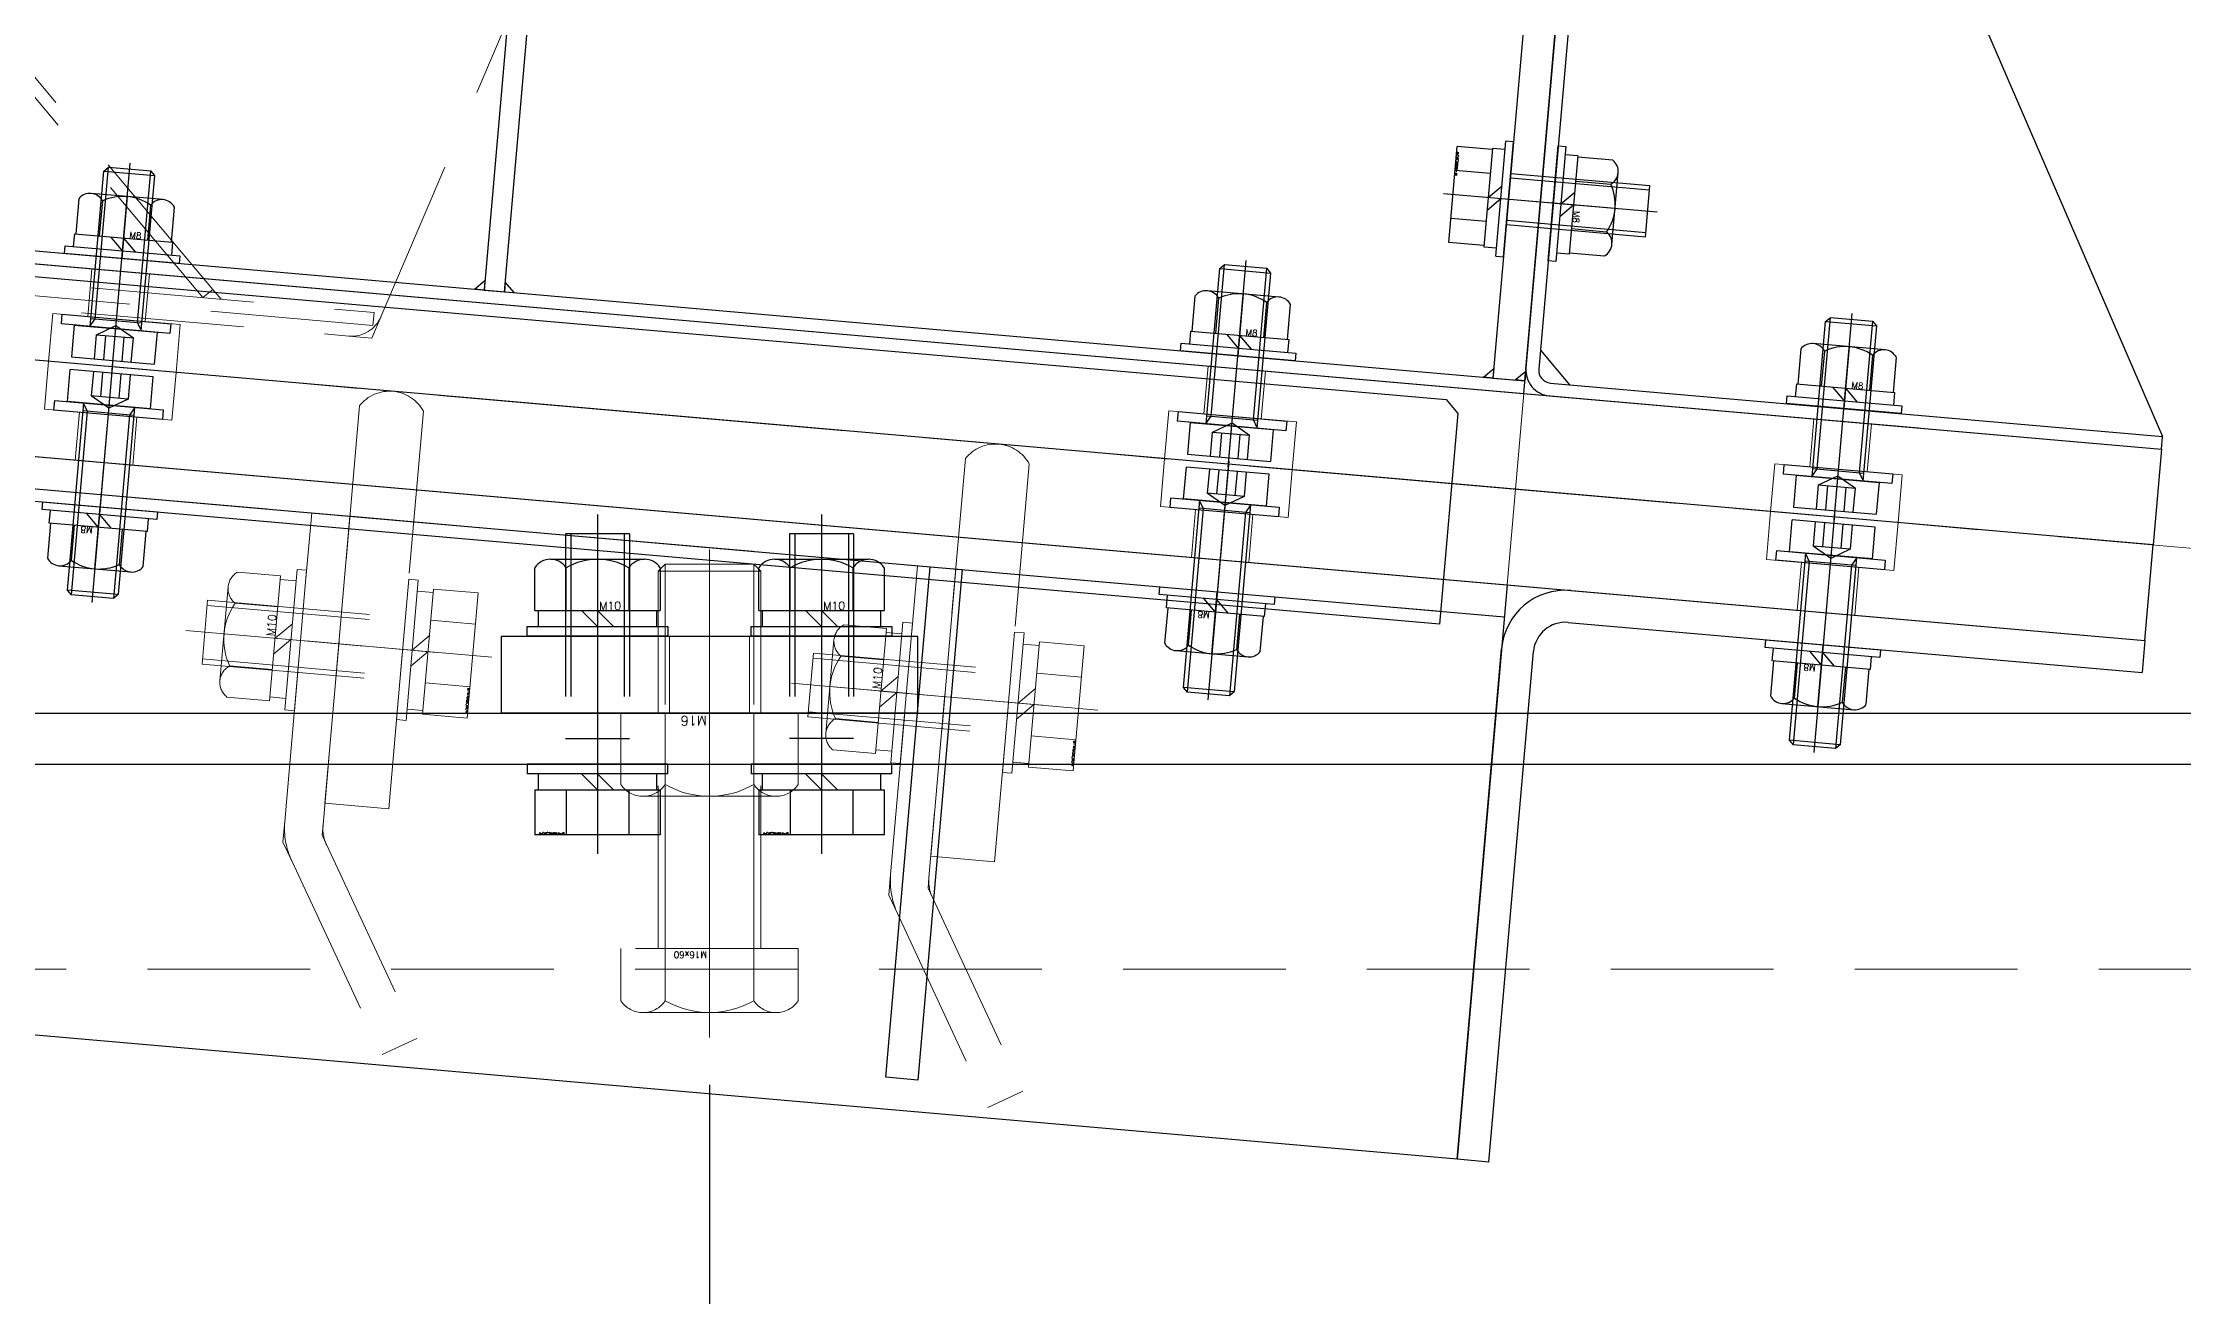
# Model space of a CAD drawing. Header units: millimetres. Extents: x -8731 to 85711, y -14522 to 31379.
# Drawn here: x 72689.8 to 73024.1, y 1206.6 to 1402.3 of the extents above; entities that cross this region are included whole.
import ezdxf
from ezdxf import colors
from ezdxf.entities.mleader import LeaderData, LeaderLine
from ezdxf.enums import TextEntityAlignment as Align
from ezdxf.math import Vec2, Vec3

# ---------------------------------------------------------------- set-up
doc = ezdxf.new("R2010")
doc.units = ezdxf.units.MM
doc.header["$LTSCALE"] = 4
doc.header["$PDMODE"] = 99
doc.header["$PDSIZE"] = 1
for name, pattern in [('CENTER2', [28.575, 19.05, -3.175, 3.175, -3.175]), ('HIDDEN', [9.525, 6.35, -3.175]), ('PHANTOM2', [31.75, 15.875, -3.175, 3.175, -3.175, 3.175, -3.175])]:
    doc.linetypes.add(name, pattern=pattern)
for name, color, linetype, lineweight in [('04_HIDDEN', 2, 'HIDDEN', 13), ('05_CENTER', 4, 'CENTER2', 13), ('06_PHANTOM', 2, 'PHANTOM2', 13), ('08_DIM', 3, 'Continuous', 13)]:
    doc.layers.add(name, color=color, linetype=linetype, lineweight=lineweight)
doc.layers.add('10_DRAFT', color=8, linetype='Continuous', lineweight=0, plot=False)
doc.styles.add('KANJI0', font='txt.shx', dxfattribs={"width": 0.9, "height": 30, "bigfont": 'bigfont'})
doc.styles.add('KSS_TXT', font='txt.shx', dxfattribs={"bigfont": 'extfont2.shx'})
doc.styles.add('KSS_TXT_L', font='txt.shx', dxfattribs={"height": 9, "bigfont": 'extfont2.shx'})
doc.styles.get("Standard").update_dxf_attribs({"font": 'txt.shx', "bigfont": 'extfont2.shx'})
doc.dimstyles.new('KSS_DIM', dxfattribs={"dimscale": 3, "dimtxt": 3, "dimasz": 2.5, "dimexe": 1.25, "dimexo": 0.625, "dimtad": 1, "dimdsep": 46, "dimtxsty": 'KSS_TXT', "dimblk": 'OPEN30', "dimcen": 0, "dimazin": 2, "dimtfac": 0.75, "dimtmove": 0, "dimatfit": 3, "dimldrblk": 'OPEN30', "dimfxl": 1, "dimtolj": 1, "dimarcsym": 0})

# ---------------------------------------------------------------- blocks, each defined once
blk = doc.blocks.new('A$C2A205131_1_1_1')
at = {"color": 0}
blk.add_line((1025, 18), (0, 18), dxfattribs=at)
blk = doc.blocks.new('A$C08C40B1A_1')
at = {"layer": '04_HIDDEN', "xscale": -1}
blk.add_blockref('A$C2A205131_1_1_1', (1000, 12), dxfattribs=at)
blk = doc.blocks.new('AM_BALLOON1')
at = {"transparency": 16777216}
blk.add_circle((0, 0), 5, dxfattribs=at)
blk.add_attdef('B_NUMBER', text='', height=3, dxfattribs=at).set_placement((0, 0), align=Align.MIDDLE_CENTER)
blk = doc.blocks.new('_OPEN')
at = {"color": 0, "linetype": 'ByBlock'}
for p, q in [((-1, 0.167), (0, 0)), ((0, 0), (-1, -0.167)), ((0, 0), (-1, 0))]:
    blk.add_line(p, q, dxfattribs=at)
blk = doc.blocks.new('A$C27AD2B2D_1_1_1')
at = {"color": 0}
blk.add_line((50, 192), (2550, 192), dxfattribs=at)
blk.add_lwpolyline([(50, 200), (2550, 200), (2550, 100), (50, 100)], close=True, dxfattribs=at)
at = {"layer": '05_CENTER'}
for p, q in [((2052.5, 208.07), (2052.5, 183.87)), ((2087.5, 208.06), (2087.5, 183.87))]:
    blk.add_line(p, q, dxfattribs=at)
blk = doc.blocks.new('A$C630344D5_1_1_1')
at = {"color": 0}
blk.add_lwpolyline([(1160, 150.2), (280, 150.2, -0.037623), (275.52, 150.54), (28.38, 187.87, 1.096072), (6.32, -189.89), (309, -179.82, -0.030069), (312.61, -179.91), (1997.39, -326.79, 0.610481), (2025.81, -281.61), (1921.29, -105.09, -0.309422), (1923.51, -71.27), (2106.95, 162.34, 0.68117), (2034, 286.77), (1164.64, 150.56, -0.038872), (1160, 150.2)], format="xyb", dxfattribs=at)
blk = doc.blocks.new('_Open30')
at = {"color": 0, "linetype": 'ByBlock', "lineweight": -2}
for p, q in [((-1, 0.2679), (0, 0)), ((0, 0), (-1, -0.2679)), ((0, 0), (-1, 0))]:
    blk.add_line(p, q, dxfattribs=at)
blk = doc.blocks.new('*D4661')
at = {"layer": '08_DIM', "color": 0, "lineweight": -2, "transparency": 16777216}
for p, q in [((72793.94, 1239.64), (72793.94, 1106.41)), ((73273.94, 1123.07), (73273.94, 1143.91)), ((72831.44, 1125.16), (73236.44, 1125.16))]:
    blk.add_line(p, q, dxfattribs=at)
at = {"layer": 'Defpoints', "color": 0, "transparency": 16777216}
for p in [(72793.94, 1249.01), (73273.94, 1125.16), (73273.94, 1113.69)]:
    blk.add_point(p, dxfattribs=at)
at = {"layer": '08_DIM', "color": 0, "lineweight": -2, "transparency": 16777216, "xscale": 37.5, "yscale": 37.5, "zscale": 37.5, "rotation": 180}
blk.add_blockref('_Open30', (72793.94, 1125.16), dxfattribs=at)
at = {"layer": '08_DIM', "color": 0, "lineweight": -2, "transparency": 16777216, "xscale": 37.5, "yscale": 37.5, "zscale": 37.5}
blk.add_blockref('_Open30', (73273.94, 1125.16), dxfattribs=at)
at = {"layer": '08_DIM', "color": 0, "transparency": 16777216, "insert": (73033.94, 1157.03), "char_height": 45, "attachment_point": 5, "style": 'KSS_TXT'}
blk.add_mtext('\\A1;480', dxfattribs=at)
blk = doc.blocks.new('*D4662')
at = {"layer": '08_DIM', "color": 0, "lineweight": -2, "transparency": 16777216}
for p, q in [((72373.94, 1246.88), (72373.94, 1106.41)), ((72793.94, 1239.64), (72793.94, 1106.41)), ((72411.44, 1125.16), (72756.44, 1125.16))]:
    blk.add_line(p, q, dxfattribs=at)
at = {"layer": 'Defpoints', "color": 0, "transparency": 16777216}
for p in [(72373.94, 1256.26), (72793.94, 1249.01), (72793.94, 1125.16)]:
    blk.add_point(p, dxfattribs=at)
at = {"layer": '08_DIM', "color": 0, "lineweight": -2, "transparency": 16777216, "xscale": 37.5, "yscale": 37.5, "zscale": 37.5, "rotation": 180}
blk.add_blockref('_Open30', (72373.94, 1125.16), dxfattribs=at)
at = {"layer": '08_DIM', "color": 0, "lineweight": -2, "transparency": 16777216, "xscale": 37.5, "yscale": 37.5, "zscale": 37.5}
blk.add_blockref('_Open30', (72793.94, 1125.16), dxfattribs=at)
at = {"layer": '08_DIM', "color": 0, "transparency": 16777216, "insert": (72583.94, 1157.03), "char_height": 45, "attachment_point": 5, "style": 'KSS_TXT'}
blk.add_mtext('\\A1;420', dxfattribs=at)
blk = doc.blocks.new('A$C718D1E7B_1_1_1')
at = {"color": 0}
blk.add_lwpolyline([(0, -50), (0, 50), (-15, 50), (-15, -50)], close=True, dxfattribs=at)
at = {"layer": '04_HIDDEN'}
for p, q in [((-7.5, 10), (-15, 10)), ((-7.5, -10), (-7.5, 10)), ((-7.5, 4.5), (0, 4.5)), ((-7.5, -4.5), (0, -4.5)), ((-15, -10), (-7.5, -10))]:
    blk.add_line(p, q, dxfattribs=at)
at = {"layer": '05_CENTER'}
blk.add_line((-22.32, 0), (6.98, 0), dxfattribs=at)
blk = doc.blocks.new('A$C26F8307A_1_1_1')
at = {"color": 0}
blk.add_lwpolyline([(-650, 0), (50, 0), (50, -15), (-650, -15)], close=True, dxfattribs=at)
at = {"layer": '04_HIDDEN'}
for p, q in [((-274.5, -7.5), (-274.5, 0)), ((-265.5, -7.5), (-265.5, 0)), ((-99.5, -7.5), (-99.5, 0)), ((-90.5, -7.5), (-90.5, 0)), ((-4.5, -7.5), (-4.5, 0)), ((4.5, -7.5), (4.5, 0)), ((-280, -7.5), (-260, -7.5)), ((-280, -15), (-280, -7.5)), ((-260, -7.5), (-260, -15)), ((-105, -7.5), (-85, -7.5)), ((-105, -15), (-105, -7.5)), ((-85, -7.5), (-85, -15)), ((-10, -7.5), (10, -7.5)), ((-10, -15), (-10, -7.5)), ((10, -7.5), (10, -15))]:
    blk.add_line(p, q, dxfattribs=at)
at = {"layer": '05_CENTER'}
for p, q in [((-270, -22.32), (-270, 6.98)), ((-95, -22.32), (-95, 6.98)), ((0, -22.32), (0, 6.98))]:
    blk.add_line(p, q, dxfattribs=at)
blk = doc.blocks.new('A$C79C01DD0_1_1_1')
at = {"color": 0}
for p, q in [((-10, 113), (-10, 115)), ((-48, 108), (-43, 113)), ((-48, 111), (-48, 4)), ((-10, 113), (-46, 113)), ((-10, 113), (50, 2)), ((-48, 7), (-43, 2)), ((-46, 2), (50, 2))]:
    blk.add_line(p, q, dxfattribs=at)
blk.add_lwpolyline([(-10, 115), (-46, 115, 0.414214), (-50, 111), (-50, 4, 0.414214), (-46, 0), (50, 0), (50, 2)], format="xyb", dxfattribs=at)
for centre, start, end in [((-46, 111), 90, 180), ((-46, 4), 180, 270)]:
    blk.add_arc(centre, 2, start, end, dxfattribs=at)
at = {"layer": '05_CENTER'}
for p, q in [((-55.8, 90), (-42.11, 90)), ((-55.8, 30), (-42.11, 30)), ((0, -5.61), (0, 7.61))]:
    blk.add_line(p, q, dxfattribs=at)
blk = doc.blocks.new('A$C21297E54_1_1_1')
at = {"color": 0}
for p, q in [((520, 0), (520, 115)), ((-80, 2), (520, 2)), ((-80, 0), (520, 0))]:
    blk.add_line(p, q, dxfattribs=at)
for points in [[(360, 113), (356.81, 113), (356.81, 2), (360, 2)], [(520, 113), (515, 113), (515, 2), (520, 2)]]:
    blk.add_lwpolyline(points, close=True, dxfattribs=at)
at = {"color": 3}
for points in [[(356.81, 2), (355.31, 2), (355.31, 2), (356.81, 3.5)], [(360, 2), (361.5, 2), (361.5, 2), (360, 3.5)], [(515, 2), (513.5, 2), (513.5, 2), (515, 3.5)], [(520, 2), (518.5, 2), (518.5, 2), (520, 3.5)]]:
    blk.add_lwpolyline(points, close=True, dxfattribs=at)
at = {"layer": '05_CENTER'}
for p, q in [((509.2, 30), (525.89, 30)), ((300, -5.61), (300, 7.61)), ((475, -5.61), (475, 7.61))]:
    blk.add_line(p, q, dxfattribs=at)
blk = doc.blocks.new('M8Nza_1_1_1')
at = {"color": 0}
for p, q in [((-7.5, 8.69), (-7.5, 3.2)), ((5.62, 9.7), (-5.63, 9.7)), ((-3.75, 3.2), (-3.75, 8.69)), ((3.75, 8.69), (3.75, 3.2)), ((7.5, 3.2), (7.5, 8.69)), ((-7.7, 3.2), (7.7, 3.2)), ((-7.7, 3.2), (-7.7, 1.2)), ((0, 1.2), (-2, 3.2)), ((0, 3.2), (2, 1.2)), ((7.7, 3.2), (7.7, 1.2))]:
    blk.add_line(p, q, dxfattribs=at)
at = {"color": 0, "linetype": 'CENTER2'}
blk.add_line((0, 9.7), (0, 0), dxfattribs=at)
at = {"color": 0}
blk.add_lwpolyline([(-9, 1.2), (9, 1.2), (9, 0), (-9, 0)], close=True, dxfattribs=at)
for centre, radius, start, end in [((-5.63, 7.45), 2.25, 33.626, 146.374), ((0, 2.2), 7.5, 60, 120), ((5.62, 7.45), 2.25, 33.626, 146.374)]:
    blk.add_arc(centre, radius, start, end, dxfattribs=at)
at = {"layer": '10_DRAFT', "style": 'KSS_TXT'}
blk.add_text('M8', height=1, dxfattribs=at).set_placement((0.87, 3.27))
blk = doc.blocks.new('A$C46CB4146_1_1_1')
at = {"color": 0, "linetype": 'CENTER2'}
blk.add_line((0, -23.3), (0, 10.2), dxfattribs=at)
at = {"color": 0}
for p, q in [((-7.51, 8.7), (7.51, 8.7)), ((-7.51, 3.2), (-7.51, 8.7)), ((-3.75, 3.2), (-3.75, 8.7)), ((3.75, 3.2), (3.75, 8.7)), ((7.51, 3.2), (7.51, 8.7)), ((-9, 1.2), (9, 1.2)), ((-9, 1.2), (-9, 0)), ((-7.7, 3.2), (-7.7, 1.2)), ((7.7, 3.2), (-7.7, 3.2)), ((0, 1.2), (-2, 3.2)), ((0, 3.2), (2, 1.2)), ((7.7, 1.2), (7.7, 3.2)), ((9, 0), (9, 1.2)), ((-9, 0), (9, 0))]:
    blk.add_line(p, q, dxfattribs=at)
at = {"color": 0, "linetype": 'HIDDEN'}
for p, q in [((-4, -21.8), (-4, 0)), ((-3.32, -21.8), (-3.32, 0)), ((3.32, -21.8), (3.32, 0)), ((4, -21.8), (4, 0)), ((-4, -21.8), (4, -21.8))]:
    blk.add_line(p, q, dxfattribs=at)
at = {"layer": '10_DRAFT', "style": 'KSS_TXT_L'}
blk.add_text('BT-M8x25L,SW,PW', height=0.3, dxfattribs=at).set_placement((2.97, 8.36))
blk = doc.blocks.new('CBS8-20b_1_1')
at = {"color": 0}
for p, q in [((0, 6.5), (-5, 6.5)), ((-5, 6.5), (-5, -6.5)), ((0, 6.5), (0, -6.5)), ((0, 4), (24.32, 4)), ((0.08, 4), (1.25, 3.32)), ((1.25, 4), (1.25, -4)), ((24.32, 4), (24.32, -4)), ((24.32, 4), (25, 3.32)), ((1.25, 3.32), (25, 3.32)), ((25, 3.32), (25, -3.32)), ((0.08, -4), (1.25, -3.32)), ((1.25, -3.32), (25, -3.32)), ((24.32, -4), (25, -3.32)), ((0, -6.5), (-5, -6.5)), ((0, -4), (24.32, -4))]:
    blk.add_line(p, q, dxfattribs=at)
at = {"color": 0, "linetype": 'CENTER2'}
blk.add_line((-6.47, 0), (25.92, 0), dxfattribs=at)
at = {"color": 0, "linetype": 'HIDDEN'}
for p, q in [((-5, 2.89), (-1.2, 2.89)), ((-5, 1.44), (-1.2, 1.44)), ((-1.2, 2.89), (-1.2, -2.89)), ((-1.2, 2.89), (0.47, 0)), ((0.47, 0), (-1.2, -2.89)), ((-5, -1.44), (-1.2, -1.44)), ((-5, -2.89), (-1.2, -2.89)), ((-0.37, -1.44), (-0.37, -1.44)), ((0.05, -0.72), (0.05, -0.72))]:
    blk.add_line(p, q, dxfattribs=at)
blk = doc.blocks.new('A$C2B9527C7_1_1')
at = {"color": 0}
blk.add_lwpolyline([(0, -8.5), (0, 8.5), (1.5, 8.5), (1.5, -8.5)], close=True, dxfattribs=at)
blk = doc.blocks.new('A$C2D9B734A_1_1')
at = {"color": 4}
for name in ['A$C2B9527C7_1_1', 'CBS8-20b_1_1']:
    blk.add_blockref(name, (-1.5, 0), dxfattribs=at)
blk = doc.blocks.new('NTFLS-20a_1_1')
at = {"color": 0}
for p, q in [((-9.8, 1.31), (-9.8, 18.69)), ((-7.35, 20), (7.35, 20)), ((-4.9, 1.31), (-4.9, 18.69)), ((4.9, 18.69), (4.9, 1.31)), ((9.8, 18.69), (9.8, 1.31)), ((-7.35, 0), (7.35, 0))]:
    blk.add_line(p, q, dxfattribs=at)
for centre, radius, start, end in [((-7.35, 17.06), 2.94, 33.626, 146.374), ((0, 10.2), 9.8, 60, 120), ((7.35, 17.06), 2.94, 33.626, 146.374), ((-7.35, 2.94), 2.94, 213.626, 326.374), ((0, 9.8), 9.8, 240, 300), ((7.35, 2.94), 2.94, 213.626, 326.374)]:
    blk.add_arc(centre, radius, start, end, dxfattribs=at)
at = {"layer": '04_HIDDEN', "color": 0}
for p, q in [((-5, 20), (-5, 0)), ((-4, 20), (-4, 0)), ((4, 20), (4, 0)), ((5, 20), (5, 0))]:
    blk.add_line(p, q, dxfattribs=at)
at = {"layer": '10_DRAFT', "linetype": 'CENTER2'}
blk.add_line((0, 20), (0, 0), dxfattribs=at)
blk = doc.blocks.new('M10Nu_1_1_1')
at = {"color": 0}
for p, q in [((-9.8, 0), (-9.8, 6.69)), ((-7.35, 8), (7.35, 8)), ((-4.9, 0), (-4.9, 6.69)), ((4.9, 6.69), (4.9, 0)), ((9.8, 6.69), (9.8, 0)), ((-9.8, 0), (9.8, 0))]:
    blk.add_line(p, q, dxfattribs=at)
at = {"color": 0, "linetype": 'CENTER2'}
blk.add_line((0, 8), (0, 0), dxfattribs=at)
at = {"color": 0}
for centre, radius, start, end in [((-7.35, 5.06), 2.94, 33.626, 146.374), ((0, -1.8), 9.8, 60, 120), ((7.35, 5.06), 2.94, 33.626, 146.374)]:
    blk.add_arc(centre, radius, start, end, dxfattribs=at)
at = {"layer": '10_DRAFT', "style": 'KANJI0', "width": 0.82}
blk.add_text('Ｍ１０', height=1.25, dxfattribs=at).set_placement((0.26, 0.12))
blk = doc.blocks.new('A$C7A442ECB_1_1')
at = {"color": 0}
for p, q in [((-9.81, 57), (9.81, 57)), ((-9.81, 50), (-9.81, 57)), ((-4.91, 50), (-4.91, 57)), ((4.91, 50), (4.91, 57)), ((9.81, 50), (9.81, 57)), ((-9.81, 50), (9.81, 50))]:
    blk.add_line(p, q, dxfattribs=at)
at = {"color": 0, "linetype": 'CENTER2'}
blk.add_line((0, -3), (0, 60), dxfattribs=at)
at = {"color": 0, "linetype": 'HIDDEN'}
for p, q in [((-5, 0), (-5, 50)), ((-5, 48.04), (5, 48.04)), ((-4.19, 0), (-4.19, 48.04)), ((4.19, 0), (4.19, 48.04)), ((5, 0), (5, 50)), ((-5, 0), (5, 0))]:
    blk.add_line(p, q, dxfattribs=at)
at = {"layer": '10_DRAFT', "style": 'KSS_TXT_L'}
blk.add_text('BT-M10x50L', height=0.3, dxfattribs=at).set_placement((6.32, 56.66))
blk = doc.blocks.new('A$C5BE71404_1')
at = {"color": 0}
for p, q in [((-3, 38), (-3, 7.5)), ((-1, 40), (0, 40)), ((0, 0), (0, 40)), ((-40, 1), (-40, 0)), ((0, 0), (-40, 0)), ((-7.5, 3), (-38, 3))]:
    blk.add_line(p, q, dxfattribs=at)
for centre, radius, start, end in [((-1, 38), 2, 90, 180), ((-7.5, 7.5), 4.5, 270, 0), ((-38, 1), 2, 90, 180)]:
    blk.add_arc(centre, radius, start, end, dxfattribs=at)
blk = doc.blocks.new('A$C55D036C2_1_1')
at = {"layer": '05_CENTER'}
blk.add_line((0, -3.71), (0, 6.83), dxfattribs=at)
blk.add_blockref('A$C5BE71404_1', (20, 0))
blk = doc.blocks.new('A$C7AFA21F4_1_1_1')
at = {"color": 0, "linetype": 'CENTER2'}
blk.add_line((0, -24), (0, 14), dxfattribs=at)
at = {"color": 0}
for p, q in [((-9.81, 11), (9.81, 11)), ((-9.81, 4), (-9.81, 11)), ((-4.91, 4), (-4.91, 11)), ((4.91, 4), (4.91, 11)), ((9.81, 4), (9.81, 11)), ((9.81, 4), (-9.81, 4)), ((-9.25, 4), (-9.25, 1.5)), ((0, 1.5), (-2.5, 4)), ((0, 4), (2.5, 1.5)), ((9.25, 1.5), (9.25, 4)), ((-11, 1.5), (11, 1.5)), ((-11, 1.5), (-11, 0)), ((-11, 0), (11, 0)), ((11, 0), (11, 1.5))]:
    blk.add_line(p, q, dxfattribs=at)
at = {"color": 0, "linetype": 'HIDDEN'}
for p, q in [((-5, -21), (-5, 0)), ((-4.19, -21), (-4.19, 0)), ((4.19, -21), (4.19, 0)), ((5, -21), (5, 0)), ((-5, -21), (5, -21))]:
    blk.add_line(p, q, dxfattribs=at)
at = {"layer": '10_DRAFT', "style": 'KSS_TXT_L'}
blk.add_text('BT-M10x25L,SW,PW', height=0.3, dxfattribs=at).set_placement((5.1, 10.66))
blk = doc.blocks.new('M10Nza_1_1_1')
at = {"color": 0}
for p, q in [((-9.8, 4), (-9.8, 10.69)), ((-7.35, 12), (7.35, 12)), ((-4.9, 4), (-4.9, 10.69)), ((4.9, 10.69), (4.9, 4)), ((9.8, 10.69), (9.8, 4)), ((-9.8, 4), (9.8, 4)), ((-9.2, 1.5), (-9.2, 4)), ((0, 1.5), (-2.5, 4)), ((0, 4), (2.5, 1.5)), ((9.2, 4), (9.2, 1.5))]:
    blk.add_line(p, q, dxfattribs=at)
at = {"color": 0, "linetype": 'CENTER2'}
blk.add_line((0, 12), (0, 0), dxfattribs=at)
at = {"color": 0}
blk.add_lwpolyline([(-11, 1.5), (11, 1.5), (11, 0), (-11, 0)], close=True, dxfattribs=at)
for centre, radius, start, end in [((-7.35, 9.06), 2.94, 33.626, 146.374), ((0, 2.2), 9.8, 60, 120), ((7.35, 9.06), 2.94, 33.626, 146.374)]:
    blk.add_arc(centre, radius, start, end, dxfattribs=at)
at = {"layer": '10_DRAFT', "style": 'KSS_TXT'}
blk.add_text('M10', height=1.25, dxfattribs=at).set_placement((0.26, 4.12))
blk = doc.blocks.new('A$C50F277F6_1_1')
h = blk.add_hatch(color=3)
h.dxf.hatch_style = 1
h.paths.add_polyline_path([(-9.8, 1.31), (-10.87, 0), (-7.35, 0, -0.251062)])
h = blk.add_hatch(color=3)
h.dxf.hatch_style = 1
h.paths.add_polyline_path([(9.8, 1.31), (10.87, 0), (7.35, 0, 0.251062)])
h = blk.add_hatch(color=3)
h.dxf.hatch_style = 1
h.paths.add_polyline_path([(110.2, 1.31), (109.13, 0), (112.65, 0, -0.251062)])
h = blk.add_hatch(color=3)
h.dxf.hatch_style = 1
h.paths.add_polyline_path([(129.8, 1.31), (130.87, 0), (127.35, 0, 0.251062)])
at = {"color": 0}
for p, q in [((175, 0), (-15, 0)), ((-15, 0), (-15, -3)), ((175, 0), (-15, 0)), ((-15, 0), (-15, -10)), ((175, -10), (175, 0)), ((-15, -3), (175, -3)), ((-15, -10), (-113.34, -28.98)), ((136.13, -128.56), (175, -10)), ((-117, -33.8), (-117, -42)), ((-117, -42), (-117, -47)), ((-117, -47), (-98, -47)), ((-115, -47), (-115, -50)), ((-113, -50), (-115, -50)), ((-115, -50), (-113, -50)), ((-113, -50), (-113, -47)), ((-95, -72.65), (-95, -78)), ((-95, -78), (-76.17, -88.87)), ((-76.17, -88.87), (-67.84, -128.04)), ((33, -128), (35, -128)), ((-62.95, -132), (131.38, -132))]:
    blk.add_line(p, q, dxfattribs=at)
at = {"color": 3}
for p, q in [((-9.8, 1.31), (-10.87, 0)), ((9.8, 1.31), (10.87, 0)), ((110.2, 1.31), (109.13, 0)), ((129.8, 1.31), (130.87, 0))]:
    blk.add_line(p, q, dxfattribs=at)
at = {"color": 0}
for centre, radius, start, end in [((-112, -33.8), 5, 105.5241, 180), ((-98, -60), 13, 283.3424, 90), ((-62.95, -127), 5, 192, 270), ((131.38, -127), 5, 270, 341.8473)]:
    blk.add_arc(centre, radius, start, end, dxfattribs=at)
at = {"layer": '04_HIDDEN'}
for p, q in [((-6, 0), (-6, -3)), ((6, 0), (6, -3)), ((114, 0), (114, -3)), ((126, 0), (126, -3)), ((-111, -30), (-86.63, -30)), ((-86.63, -32), (-111, -32)), ((-82.71, -33.2), (-63.69, -126.4)), ((-115, -47), (-115, -34)), ((-113, -34), (-113, -47)), ((-65.65, -126.8), (-84.67, -33.6)), ((109.59, -126.59), (39.83, -56.83)), ((33, -59.66), (33, -128)), ((35, -128), (35, -59.66)), ((38.41, -58.24), (108.17, -128)), ((108.17, -128), (109.59, -126.59)), ((-61.73, -128), (135, -128)), ((135, -130), (-61.73, -130)), ((135, -128), (135, -130))]:
    blk.add_line(p, q, dxfattribs=at)
blk.add_lwpolyline([(135, -44), (135, 0), (138, 0), (138, -44, 0.414214), (141, -47), (155, -47), (155, -50), (141, -50, -0.414214)], format="xyb", close=True, dxfattribs=at)
for centre, radius, start, end in [((-111, -34), 4, 90, 180), ((-86.63, -34), 4, 11.5346, 90), ((-111, -34), 2, 90, 180), ((-86.63, -34), 2, 11.5346, 90), ((37, -59.66), 4, 45, 180), ((37, -59.66), 2, 45, 180), ((-61.73, -126), 4, 191.5346, 270), ((-61.73, -126), 2, 191.5346, 270)]:
    blk.add_arc(centre, radius, start, end, dxfattribs=at)
at = {"layer": '05_CENTER'}
for p, q in [((0, 5.49), (0, -8.61)), ((120, 5.49), (120, -8.61)), ((155, 5.49), (155, -8.61))]:
    blk.add_line(p, q, dxfattribs=at)
at = {"layer": '10_DRAFT'}
for p, q in [((-113.34, -28.98), (-117, -30)), ((-117, -30), (-117, -33.8)), ((-86.63, -30), (-83.37, -30)), ((-83.37, -30), (-82.71, -33.2)), ((-86.63, -32), (-85, -32)), ((-85, -32), (-84.67, -33.6)), ((33, -60.55), (33, -50)), ((33, -50), (40.46, -57.46)), ((37, -62.66), (37, -54.76)), ((-94.33, -60), (-99.84, -60)), ((-98, -61.84), (-98, -58.16)), ((-95, -61.21), (-95, -58.79)), ((34, -59.66), (40, -59.66)), ((-65, -130), (-65.65, -126.8)), ((-63.37, -128), (-63.69, -126.4)), ((109.59, -126.59), (111, -128)), ((-67.84, -128.04), (-67, -132)), ((-61.73, -130), (-65, -130)), ((-61.73, -128), (-63.37, -128)), ((136.13, -128.56), (135, -132)), ((-67, -132), (-62.95, -132)), ((135, -132), (131.38, -132))]:
    blk.add_line(p, q, dxfattribs=at)
at = {"color": 4}
for p in [(0, 0), (120, 0)]:
    blk.add_blockref('NTFLS-20a_1_1', p, dxfattribs=at)
blk = doc.blocks.new('A$C170915BB_1_1')
h = blk.add_hatch(color=3)
h.dxf.hatch_style = 1
h.paths.add_polyline_path([(55.2, 61.31), (54.13, 60), (57.65, 60, -0.251062)])
h = blk.add_hatch(color=3)
h.dxf.hatch_style = 1
h.paths.add_polyline_path([(74.8, 61.31), (75.87, 60), (72.35, 60, 0.251062)])
h = blk.add_hatch(color=3)
h.dxf.hatch_style = 1
h.paths.add_polyline_path([(175.2, 61.31), (174.13, 60), (177.65, 60, -0.251062)])
h = blk.add_hatch(color=3)
h.dxf.hatch_style = 1
h.paths.add_polyline_path([(194.8, 61.31), (195.87, 60), (192.35, 60, 0.251062)])
at = {"color": 3}
for p, q in [((55.2, 61.31), (54.13, 60)), ((74.8, 61.31), (75.87, 60)), ((175.2, 61.31), (174.13, 60)), ((194.8, 61.31), (195.87, 60))]:
    blk.add_line(p, q, dxfattribs=at)
for p, q in [((50, 53), (50, 60)), ((50, 60), (240, 60)), ((50, 57), (240, 57)), ((240, 60), (240, 53))]:
    blk.add_line(p, q)
for points in [[(54, 80), (76, 80), (76, 82), (54, 82)], [(174, 80), (196, 80), (196, 82), (174, 82)]]:
    blk.add_lwpolyline(points, close=True)
for name, p in [('A$C7A442ECB_1_1', (65, 53)), ('A$C7A442ECB_1_1', (185, 53)), ('A$C55D036C2_1_1', (220, 60)), ('M10Nu_1_1_1', (65, 82)), ('M10Nu_1_1_1', (185, 82)), ('M10Nza_1_1_1', (220, 63))]:
    blk.add_blockref(name, p)
at = {"rotation": 180}
blk.add_blockref('A$C7AFA21F4_1_1_1', (220, 57), dxfattribs=at)
at = {"color": 4}
for p in [(65, 60), (185, 60)]:
    blk.add_blockref('NTFLS-20a_1_1', p, dxfattribs=at)
at = {"layer": '04_HIDDEN'}
blk.add_blockref('A$C50F277F6_1_1', (65, 60), dxfattribs=at)
blk = doc.blocks.new('A$C4B9B0C08_1_1')
for name, p in [('A$C170915BB_1_1', (-480, 80)), ('A$C21297E54_1_1_1', (-620, 15)), ('A$C79C01DD0_1_1_1', (-50, 15)), ('M8Nza_1_1_1', (-320, 17)), ('M8Nza_1_1_1', (-145, 17)), ('M8Nza_1_1_1', (-50, 17)), ('A$C26F8307A_1_1_1', (-50, 15))]:
    blk.add_blockref(name, p)
for name, p, rotation in [('A$C46CB4146_1_1_1', (-105, 45), 90), ('M8Nza_1_1_1', (-98, 45), 270), ('A$C2D9B734A_1_1', (-320, 7.5), 90), ('A$C2D9B734A_1_1', (-145, 7.5), 90), ('A$C2D9B734A_1_1', (-50, 7.5), 90)]:
    blk.add_blockref(name, p, dxfattribs=dict(rotation=rotation))
at = {"layer": '04_HIDDEN', "rotation": 90}
blk.add_blockref('A$C718D1E7B_1_1_1', (-50, 15), dxfattribs=at)
blk = doc.blocks.new('A$C64733929_1_1_1')
at = {"color": 0}
blk.add_lwpolyline([(-850, 0), (-150, 0), (-150, 15), (-850, 15)], close=True, dxfattribs=at)
at = {"layer": '04_HIDDEN'}
for p, q in [((-480, 15), (-480, 7.5)), ((-460, 7.5), (-460, 15)), ((-305, 15), (-305, 7.5)), ((-285, 7.5), (-285, 15)), ((-210, 15), (-210, 7.5)), ((-190, 7.5), (-190, 15)), ((-480, 7.5), (-460, 7.5)), ((-474.5, 7.5), (-474.5, 0)), ((-465.5, 7.5), (-465.5, 0)), ((-305, 7.5), (-285, 7.5)), ((-299.5, 7.5), (-299.5, 0)), ((-290.5, 7.5), (-290.5, 0)), ((-210, 7.5), (-190, 7.5)), ((-204.5, 7.5), (-204.5, 0)), ((-195.5, 7.5), (-195.5, 0))]:
    blk.add_line(p, q, dxfattribs=at)
at = {"layer": '05_CENTER'}
for p, q in [((-470, 22.32), (-470, -6.98)), ((-295, 22.32), (-295, -6.98)), ((-200, 22.32), (-200, -6.98))]:
    blk.add_line(p, q, dxfattribs=at)
blk = doc.blocks.new('A$C73D8729C_1_1_1')
at = {"color": 0}
for p, q in [((510, 0), (600, 0)), ((600, 0), (600, -5)), ((-100, -5), (500, -5)), ((510, -5), (600, -5)), ((500, -90), (500, -10)), ((505, -90), (505, -10)), ((505, -90), (500, -90))]:
    blk.add_line(p, q, dxfattribs=at)
for points in [[(-100, 0), (500, 0), (500, -90), (-95, -90), (-100, -85)], [(410, -5), (415, -5), (415, -85), (410, -85)]]:
    blk.add_lwpolyline(points, close=True, dxfattribs=at)
for radius in [10, 5]:
    blk.add_arc((510, -10), radius, 90, 180, dxfattribs=at)
at = {"layer": '04_HIDDEN'}
for p, q in [((313, -5), (319, -5)), ((313, -53.39), (313, -5)), ((319, -5), (319, -53.39)), ((408, -5), (414, -5)), ((408, -53.39), (408, -5)), ((414, -5), (414, -53.39)), ((319.8, -56.39), (336.5, -85.31)), ((414.8, -56.39), (431.5, -85.31)), ((314.61, -59.39), (331.3, -88.31)), ((409.61, -59.39), (426.3, -88.31)), ((331.3, -88.31), (336.5, -85.31)), ((426.3, -88.31), (431.5, -85.31))]:
    blk.add_line(p, q, dxfattribs=at)
for centre, radius in [((325, -53.39), 12), ((325, -53.39), 6), ((420, -53.39), 12), ((420, -53.39), 6)]:
    blk.add_arc(centre, radius, 179.9996, 210, dxfattribs=at)
at = {"layer": '05_CENTER'}
for p, q in [((280, 5.87), (280, -10.86)), ((455, 5.87), (455, -10.86)), ((550, 6.09), (550, -11.15)), ((308.84, -25), (322.93, -25)), ((403.84, -25), (417.93, -25)), ((403.84, -25), (417.93, -25))]:
    blk.add_line(p, q, dxfattribs=at)
at = {"layer": '10_DRAFT'}
for p, q in [((313, -56.61), (313, -53.39)), ((319, -55), (319, -53.39)), ((408, -56.61), (408, -53.39)), ((414, -55), (414, -53.39)), ((314.61, -59.39), (313, -56.61)), ((319.8, -56.39), (319, -55)), ((409.61, -59.39), (408, -56.61)), ((414.8, -56.39), (414, -55))]:
    blk.add_line(p, q, dxfattribs=at)
blk = doc.blocks.new('A$C1A3C2C0C_1_1_1')
at = {"color": 0, "linetype": 'CENTER2'}
blk.add_line((0, -34), (0, 14), dxfattribs=at)
at = {"color": 0}
for p, q in [((-9.81, 11), (9.81, 11)), ((-9.81, 4), (-9.81, 11)), ((-4.91, 4), (-4.91, 11)), ((4.91, 4), (4.91, 11)), ((9.81, 4), (9.81, 11)), ((9.81, 4), (-9.81, 4)), ((-9.25, 4), (-9.25, 1.5)), ((0, 1.5), (-2.5, 4)), ((0, 4), (2.5, 1.5)), ((9.25, 1.5), (9.25, 4)), ((-11, 1.5), (11, 1.5)), ((-11, 1.5), (-11, 0)), ((11, 0), (11, 1.5)), ((-11, 0), (11, 0))]:
    blk.add_line(p, q, dxfattribs=at)
at = {"color": 0, "linetype": 'HIDDEN'}
for p, q in [((-5, -31), (-5, 0)), ((-4.19, -31), (-4.19, 0)), ((4.19, -31), (4.19, 0)), ((5, -31), (5, 0)), ((-5, -31), (5, -31))]:
    blk.add_line(p, q, dxfattribs=at)
at = {"layer": '10_DRAFT', "style": 'KSS_TXT_L'}
blk.add_text('BT-M10x35L,SW,PW', height=0.3, dxfattribs=at).set_placement((5.1, 10.66))
blk = doc.blocks.new('A$C282E06AB_1_1_1')
at = {"color": 0}
blk.add_lwpolyline([(0, 37.32), (0, -24.99), (-10, -24.99), (-10, 37.32)], dxfattribs=at)
blk.add_arc((-5, 34.01), 6, 33.5577, 146.4458, dxfattribs=at)
at = {"layer": '05_CENTER'}
blk.add_line((-15.14, 0), (5.31, 0), dxfattribs=at)
blk = doc.blocks.new('CBSST8-30a_1_1')
at = {"color": 0}
for p, q in [((0, 6.5), (-5, 6.5)), ((-5, 6.5), (-5, -6.5)), ((0, 6.5), (0, -6.5)), ((0, 4), (29.32, 4)), ((0.08, 4), (1.25, 3.32)), ((1.25, 4), (1.25, -4)), ((29.32, 4), (29.32, -4)), ((29.32, 4), (30, 3.32)), ((1.25, 3.32), (30, 3.32)), ((30, 3.32), (30, -3.32)), ((0.08, -4), (1.25, -3.32)), ((1.25, -3.32), (30, -3.32)), ((29.32, -4), (30, -3.32)), ((0, -6.5), (-5, -6.5)), ((0, -4), (29.32, -4))]:
    blk.add_line(p, q, dxfattribs=at)
at = {"color": 0, "linetype": 'CENTER2'}
blk.add_line((-6.47, 0), (30.92, 0), dxfattribs=at)
at = {"color": 0, "linetype": 'HIDDEN'}
for p, q in [((-5, 2.89), (-1.2, 2.89)), ((-5, 1.44), (-1.2, 1.44)), ((-1.2, 2.89), (-1.2, -2.89)), ((-1.2, 2.89), (0.47, 0)), ((0.47, 0), (-1.2, -2.89)), ((-5, -1.44), (-1.2, -1.44)), ((-5, -2.89), (-1.2, -2.89)), ((-0.37, -1.44), (-0.37, -1.44)), ((0.05, -0.72), (0.05, -0.72))]:
    blk.add_line(p, q, dxfattribs=at)
blk = doc.blocks.new('A$C2CD0138C_1_1')
at = {"color": 4}
for name in ['A$C2B9527C7_1_1', 'CBSST8-30a_1_1']:
    blk.add_blockref(name, (-1.5, 0), dxfattribs=at)
blk = doc.blocks.new('A$C3C172AD4_1_1')
at = {"color": 0}
blk.add_lwpolyline([(-13, 33), (383, 33), (385, 31), (385, -2), (-15, -2), (-15, 31)], close=True, dxfattribs=at)
at = {"layer": '04_HIDDEN'}
blk.add_line((-15, 0), (385, 0), dxfattribs=at)
at = {"layer": '05_CENTER'}
blk.add_line((175, -7.34), (175, 5.26), dxfattribs=at)
blk = doc.blocks.new('A$C51047067_1_1')
for name, p, rotation in [('A$C3C172AD4_1_1', (-494.99, -20), 0.0006564203244468038), ('A$C2CD0138C_1_1', (-320, -7.5), 270), ('A$C2CD0138C_1_1', (-145, -7.5), 270), ('A$C2CD0138C_1_1', (-50, -7.5), 270), ('M8Nza_1_1_1', (-145, -20), 179.9999999999999), ('M8Nza_1_1_1', (-50, -20), 179.9999999999999), ('M8Nza_1_1_1', (-319.99, -21.95), 180.0171644544541)]:
    blk.add_blockref(name, p, dxfattribs=dict(rotation=rotation))
for name, p in [('A$C64733929_1_1_1', (150, -15)), ('A$C73D8729C_1_1_1', (-600, -15))]:
    blk.add_blockref(name, p)
at = {"layer": '04_HIDDEN', "xscale": -1, "rotation": 90}
blk.add_blockref('A$C718D1E7B_1_1_1', (-50, -15), dxfattribs=at)
at = {"layer": '04_HIDDEN'}
for name, p, rotation in [('A$C282E06AB_1_1_1', (-271, -40), 359.999280430585), ('A$C282E06AB_1_1_1', (-176, -40), 359.999280430585), ('A$C1A3C2C0C_1_1_1', (-271, -40), 270.0003597847073), ('M10Nza_1_1_1', (-287, -40), 90), ('A$C1A3C2C0C_1_1_1', (-176, -40), 270.0003597847073), ('M10Nza_1_1_1', (-192, -40), 90)]:
    blk.add_blockref(name, p, dxfattribs=dict(at, rotation=rotation))
blk = doc.blocks.new('A$C3D81658F_1_1_1')
at = {"color": 0, "linetype": 'CENTER2'}
blk.add_line((0, -39), (0, 14), dxfattribs=at)
at = {"color": 0}
for p, q in [((-9.81, 11), (9.81, 11)), ((-9.81, 4), (-9.81, 11)), ((-4.91, 4), (-4.91, 11)), ((4.91, 4), (4.91, 11)), ((9.81, 4), (9.81, 11)), ((9.81, 4), (-9.81, 4)), ((-9.25, 4), (-9.25, 1.5)), ((0, 1.5), (-2.5, 4)), ((0, 4), (2.5, 1.5)), ((9.25, 1.5), (9.25, 4)), ((-11, 1.5), (11, 1.5)), ((-11, 1.5), (-11, 0)), ((-11, 0), (11, 0)), ((11, 0), (11, 1.5))]:
    blk.add_line(p, q, dxfattribs=at)
at = {"color": 0, "linetype": 'HIDDEN'}
for p, q in [((-5, -36), (-5, 0)), ((5, -36), (5, 0)), ((-5, -4), (5, -4)), ((-4.19, -36), (-4.19, -4)), ((4.19, -36), (4.19, -4)), ((-5, -36), (5, -36))]:
    blk.add_line(p, q, dxfattribs=at)
at = {"layer": '10_DRAFT', "style": 'KSS_TXT_L'}
blk.add_text('BT-M10x40L,SW,PW', height=0.3, dxfattribs=at).set_placement((5.14, 10.66))
blk = doc.blocks.new('M16Nu_1_1_1')
at = {"color": 0}
for p, q in [((-13.85, 11.14), (-13.85, 0)), ((-10.39, 13), (10.39, 13)), ((-6.92, 0), (-6.92, 11.14)), ((6.93, 11.14), (6.93, 0)), ((13.85, 0), (13.85, 11.14)), ((-13.85, 0), (13.85, 0))]:
    blk.add_line(p, q, dxfattribs=at)
at = {"color": 0, "linetype": 'CENTER2'}
blk.add_line((0, 0), (0, 13), dxfattribs=at)
at = {"color": 0}
for centre, radius, start, end in [((-10.39, 8.84), 4.16, 33.626, 146.374), ((0, -0.85), 13.85, 60, 120), ((10.39, 8.84), 4.16, 33.626, 146.374)]:
    blk.add_arc(centre, radius, start, end, dxfattribs=at)
at = {"layer": '10_DRAFT', "style": 'KANJI0'}
blk.add_text('M16', height=1.5, dxfattribs=at).set_placement((0.41, 0.45))
blk = doc.blocks.new('A$C7FD24E4C_1_1')
at = {"color": 0, "linetype": 'CENTER2'}
blk.add_line((0, 13.91), (0, -63), dxfattribs=at)
at = {"color": 0}
for p, q in [((-13.85, 8.14), (-13.85, 0)), ((-10.39, 10), (10.39, 10)), ((-6.92, 0), (-6.92, 8.14)), ((6.93, 8.14), (6.93, 0)), ((13.85, 0), (13.85, 8.14)), ((-13.85, 0), (13.85, 0)), ((-8, 0), (-8, -58.92)), ((-6.92, 0), (-6.92, -60)), ((6.92, 0), (6.92, -60)), ((8, 0), (8, -58.92)), ((8, -58.92), (-8, -58.92)), ((-8, -58.92), (-6.92, -60)), ((6.92, -60), (-6.92, -60)), ((8, -58.92), (6.92, -60))]:
    blk.add_line(p, q, dxfattribs=at)
for centre, radius, start, end in [((-10.39, 5.84), 4.16, 33.626, 146.374), ((0, -3.85), 13.85, 60, 120), ((10.39, 5.84), 4.16, 33.626, 146.374)]:
    blk.add_arc(centre, radius, start, end, dxfattribs=at)
at = {"layer": '10_DRAFT', "style": 'KSS_TXT'}
blk.add_text('M16x60', height=1, dxfattribs=at).set_placement((0.41, 0.48))
blk = doc.blocks.new('A$C5D70012F_1_1')
at = {"color": 0}
blk.add_lwpolyline([(15, 0), (-50, 0), (-50, 12), (15, 12)], close=True, dxfattribs=at)
at = {"layer": '04_HIDDEN'}
for p, q in [((-25.5, 12), (-25.5, 0)), ((-23.75, 0), (-23.75, 12)), ((-11.25, 12), (-11.25, 0)), ((-9.5, 0), (-9.5, 12))]:
    blk.add_line(p, q, dxfattribs=at)
at = {"layer": '05_CENTER'}
for p, q in [((-35, 19.54), (-35, -7.54)), ((0, 19.54), (0, -7.54)), ((-17.5, -5.07), (-17.5, 16.12))]:
    blk.add_line(p, q, dxfattribs=at)
blk = doc.blocks.new('A$C7946651B_1_1')
for name, p, rotation in [('A$C3D81658F_1_1_1', (-71.48, -14.53), 185.194428369715), ('A$C3D81658F_1_1_1', (-106.33, -17.7), 185.194428369715), ('M10Nza_1_1_1', (-73.29, 5.39), 5.194428369715259), ('A$C5D70012F_1_1', (-72.2, -6.56), 5.194428369715259), ('M10Nza_1_1_1', (-108.14, 2.22), 5.194428369715259)]:
    blk.add_blockref(name, p, dxfattribs=dict(rotation=rotation))
at = {"layer": '04_HIDDEN', "rotation": 185.1944283697152}
for name, p in [('A$C7FD24E4C_1_1', (-86.3, -44.77)), ('M16Nu_1_1_1', (-89.63, -8.15))]:
    blk.add_blockref(name, p, dxfattribs=at)

msp = doc.modelspace()

# ---------------------------------------------------------------- block references
for name, p in [('A$C27AD2B2D_1_1_1', (70723.93592, 1097.69256)), ('A$C08C40B1A_1', (72273.93592, 1227.69256))]:
    msp.add_blockref(name, p)
for name, p, rotation in [('A$C4B9B0C08_1_1', (73019.44644, 1323.94657), 355.0177535979543), ('A$C51047067_1_1', (73019.44644, 1323.94657), 355.0177535979542), ('A$C7946651B_1_1', (72883.93741, 1297.69256), 354.8055716302848)]:
    msp.add_blockref(name, p, dxfattribs=dict(rotation=rotation))
at = {"layer": '06_PHANTOM', "color": 6}
msp.add_blockref('A$C630344D5_1_1_1', (71173.93592, 1637.49256), dxfattribs=at)

# ---------------------------------------------------------------- dimensions: what is measured, and where the dimension line sits
at = {"layer": '08_DIM'}
for base, p1, p2, picture, middle in [((72793.93741, 1125.15894), (72373.93741, 1256.25645), (72793.93741, 1249.01194), '*D4662', (72583.93741, 1157.03394)), ((73273.93592, 1125.15894), (72793.93741, 1249.01194), (73273.93592, 1113.69256), '*D4661', (73033.93667, 1157.03394))]:
    dim = msp.add_linear_dim(base=base, p1=p1, p2=p2, dimstyle='KSS_DIM', override={"dimscale": 15}, dxfattribs=at)
    dim.commit()
    dim.dimension.update_dxf_attribs({"geometry": picture, "text_midpoint": middle})

# ---------------------------------------------------------------- leaders
ml = msp.add_multileader_block('Standard', dxfattribs=at)
ml.set_content('AM_BALLOON1', color=256, scale=15)
ml.set_attribute('B_NUMBER', 'A', width=0)
ml.set_leader_properties(color=256, linetype='ByLayer', lineweight=-1)
ml.set_arrow_properties(name='OPEN')
ml.build(insert=Vec2(0, 0))
ml.multileader.update_dxf_attribs({"leader_type": 0, "has_dogleg": 0, "text_right_attachment_type": 6, "dogleg_length": 0, "arrow_head_size": 30, "scale": 15, "block_connection_type": 1})
ctx = ml.context
ctx.base_point, ctx.scale, ctx.char_height, ctx.arrow_head_size, ctx.landing_gap_size, ctx.plane_origin = Vec3(74152.51725, 3585.67818), 15, 60, 30, 30, Vec3(74152.51725, 3585.67818)
ctx.right_attachment, ctx.attachment_type = 6, 1
notes = []
notes.append((ctx, [(0, (0, 0, 0), (0, 0), (1, 0), 1, [])]))
ctx.block.insert = Vec3(74152.51725, 3585.67818)
ml = msp.add_multileader_block('Standard', dxfattribs=at)
ml.set_content('AM_BALLOON1', color=256, scale=15)
ml.set_attribute('B_NUMBER', 'C', width=0)
ml.set_leader_properties(color=256, linetype='ByLayer', lineweight=-1)
ml.set_arrow_properties(name='OPEN')
ml.build(insert=Vec2(0, 0))
ml.multileader.update_dxf_attribs({"leader_type": 0, "has_dogleg": 0, "text_right_attachment_type": 6, "dogleg_length": 0, "arrow_head_size": 30, "scale": 15, "block_connection_type": 1})
ctx = ml.context
ctx.base_point, ctx.scale, ctx.char_height, ctx.arrow_head_size, ctx.landing_gap_size, ctx.plane_origin = Vec3(75922.97109, 3336.04157), 15, 60, 30, 30, Vec3(75922.97109, 3336.04157)
ctx.right_attachment, ctx.attachment_type = 6, 1
notes.append((ctx, [(0, (0, 0, 0), (0, 0), (1, 0), 1, [])]))
ctx.block.insert = Vec3(75922.97109, 3336.04157)
ml = msp.add_multileader_block('Standard', dxfattribs=at)
ml.set_content('AM_BALLOON1', color=256, scale=15)
ml.set_attribute('B_NUMBER', 'J', width=0)
ml.set_leader_properties(color=256, linetype='ByLayer', lineweight=-1)
ml.set_arrow_properties(name='OPEN')
ml.build(insert=Vec2(0, 0))
ml.multileader.update_dxf_attribs({"leader_type": 0, "has_dogleg": 0, "text_right_attachment_type": 6, "dogleg_length": 0, "arrow_head_size": 30, "scale": 15, "block_connection_type": 1})
ctx = ml.context
ctx.base_point, ctx.scale, ctx.char_height, ctx.arrow_head_size, ctx.landing_gap_size, ctx.plane_origin = Vec3(74177.16998, 3066.07102), 15, 60, 30, 30, Vec3(74177.16998, 3066.07102)
ctx.right_attachment, ctx.attachment_type = 6, 1
notes.append((ctx, [(0, (0, 0, 0), (0, 0), (1, 0), 1, [])]))
ctx.block.insert = Vec3(74177.16998, 3066.07102)
ml = msp.add_multileader_block('Standard', dxfattribs=at)
ml.set_content('AM_BALLOON1', color=256, scale=15)
ml.set_attribute('B_NUMBER', 'G', width=0)
ml.set_leader_properties(color=256, linetype='ByLayer', lineweight=-1)
ml.set_arrow_properties(name='OPEN')
ml.build(insert=Vec2(0, 0))
ml.multileader.update_dxf_attribs({"leader_type": 0, "has_dogleg": 0, "text_right_attachment_type": 6, "dogleg_length": 0, "arrow_head_size": 30, "scale": 15, "block_connection_type": 1})
ctx = ml.context
ctx.base_point, ctx.scale, ctx.char_height, ctx.arrow_head_size, ctx.landing_gap_size, ctx.plane_origin = Vec3(77538.8127, 2880.80037), 15, 60, 30, 30, Vec3(77538.8127, 2880.80037)
ctx.right_attachment, ctx.attachment_type = 6, 1
notes.append((ctx, [(0, (0, 0, 0), (0, 0), (1, 0), 1, [])]))
ctx.block.insert = Vec3(77538.8127, 2880.80037)
ml = msp.add_multileader_block('Standard', dxfattribs=at)
ml.set_content('AM_BALLOON1', color=256, scale=15)
ml.set_attribute('B_NUMBER', 'H', width=0)
ml.set_leader_properties(color=256, linetype='ByLayer', lineweight=-1)
ml.set_arrow_properties(name='OPEN')
ml.build(insert=Vec2(0, 0))
ml.multileader.update_dxf_attribs({"leader_type": 0, "has_dogleg": 0, "text_right_attachment_type": 6, "dogleg_length": 0, "arrow_head_size": 30, "scale": 15, "block_connection_type": 1})
ctx = ml.context
ctx.base_point, ctx.scale, ctx.char_height, ctx.arrow_head_size, ctx.landing_gap_size, ctx.plane_origin = Vec3(77409.17981, 2739.35861), 15, 60, 30, 30, Vec3(77409.17981, 2739.35861)
ctx.right_attachment, ctx.attachment_type = 6, 1
notes.append((ctx, [(0, (0, 0, 0), (0, 0), (1, 0), 1, [])]))
ctx.block.insert = Vec3(77409.17981, 2739.35861)
ml = msp.add_multileader_block('Standard', dxfattribs=at)
ml.set_content('AM_BALLOON1', color=256, scale=15)
ml.set_attribute('B_NUMBER', 'I', width=0)
ml.set_leader_properties(color=256, linetype='ByLayer', lineweight=-1)
ml.set_arrow_properties(name='OPEN')
ml.build(insert=Vec2(0, 0))
ml.multileader.update_dxf_attribs({"leader_type": 0, "has_dogleg": 0, "text_right_attachment_type": 6, "dogleg_length": 0, "arrow_head_size": 30, "scale": 15, "block_connection_type": 1})
ctx = ml.context
ctx.base_point, ctx.scale, ctx.char_height, ctx.arrow_head_size, ctx.landing_gap_size, ctx.plane_origin = Vec3(77551.89496, 2589.59678), 15, 60, 30, 30, Vec3(77551.89496, 2589.59678)
ctx.right_attachment, ctx.attachment_type = 6, 1
notes.append((ctx, [(0, (0, 0, 0), (0, 0), (1, 0), 1, [])]))
ctx.block.insert = Vec3(77551.89496, 2589.59678)
ml = msp.add_multileader_block('Standard', dxfattribs=at)
ml.set_content('AM_BALLOON1', color=256, scale=6.25)
ml.set_attribute('B_NUMBER', '120', width=0)
ml.set_leader_properties(color=256, linetype='ByLayer', lineweight=-1)
ml.set_arrow_properties(name='OPEN')
ml.build(insert=Vec2(0, 0))
ml.multileader.update_dxf_attribs({"leader_type": 0, "has_dogleg": 0, "text_right_attachment_type": 6, "dogleg_length": 0, "arrow_head_size": 12.5, "scale": 2.5, "block_connection_type": 1})
ctx = ml.context
ctx.base_point, ctx.scale, ctx.char_height, ctx.arrow_head_size, ctx.landing_gap_size, ctx.plane_origin = Vec3(82283.06772, 2548.57113), 2.5, 25, 12.5, 12.5, Vec3(82283.06772, 2548.57113)
ctx.right_attachment, ctx.attachment_type = 6, 1
notes.append((ctx, [(0, (0, 0, 0), (0, 0), (1, 0), 1, [])]))
ctx.block.insert = Vec3(82283.06772, 2548.57113)
for ctx, leaders in notes:
    for number, flags, end, landing, length, lines in leaders:
        leader = LeaderData()
        leader.index, (leader.has_last_leader_line, leader.has_dogleg_vector, leader.attachment_direction) = number, flags
        leader.last_leader_point, leader.dogleg_vector, leader.dogleg_length = Vec3(end), Vec3(landing), length
        for number, points, colour, breaks in lines:
            line = LeaderLine()
            line.index, line.vertices, line.color, line.breaks = number, Vec3.list(points), colors.encode_raw_color(colour), breaks
            leader.lines.append(line)
        ctx.leaders.append(leader)

doc.saveas('drawing.dxf')
